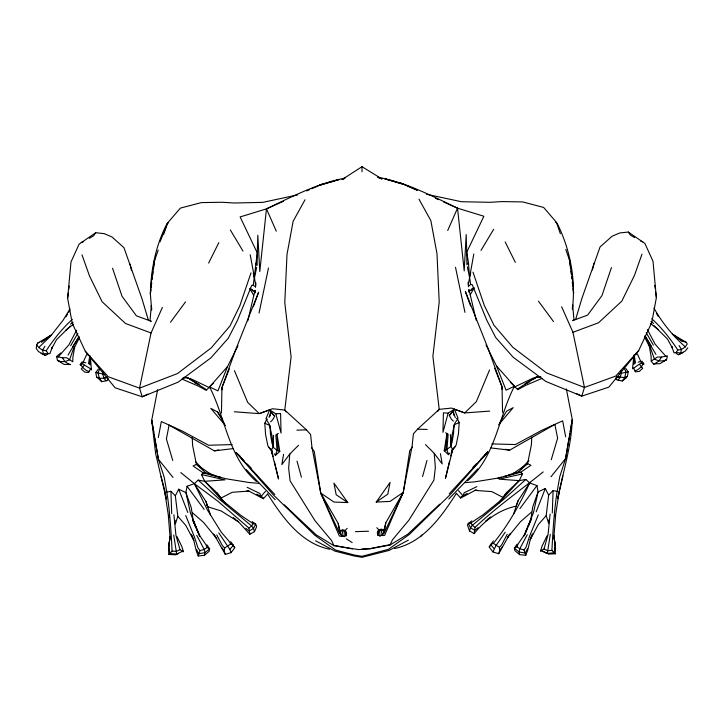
<?xml version="1.0" encoding="UTF-8"?>
<svg xmlns="http://www.w3.org/2000/svg" width="724" height="724" viewBox="0 0 724 724"><rect width="100%" height="100%" fill="white"/><g stroke="black" fill="none" stroke-linecap="round" stroke-linejoin="round"><path stroke-width="1.09" d="M345.592 531.208L345.656 534.81L346.407 535.642L346.633 533.009L345.248 530.475L342.624 529.823L339.963 530.683L338.217 523.488L320.741 493.071L311.954 447.251L310.587 434.509L306.451 429.857L284.776 410.056L272.468 408.752L259.319 413.621L234.286 411.775M221.453 413.069L221.942 387.621L235.626 349.882L258.613 292.197L253.409 306.614M90.31 357.566L90.066 364.86L90.41 356.778M273.554 435.296L273.138 447.197L271.093 450.355L267.889 445.884L265.545 434.391L264.812 423.25L266.432 419.839L269.228 424.056L271.989 435.803L273.138 447.197L277.075 450.418L279.79 451.459L275.455 455.36L274.324 453.758M552.294 512.918L553.082 490.61L557.163 491.415C554.086 510.954 552.946 530.764 551.905 550.403L555.217 553.969L555.48 548.249L553.996 535.697L555.724 514.158L559.181 491.596M164.819 492.284L168.276 514.836L170.004 536.384L168.52 548.937L168.782 554.656L172.095 551.091L176.312 551.398L180.005 549.715L183.453 551.625L182.258 551.625M531.76 437.052L531.398 444.744L527.588 463.677L518.574 471.831L512.864 474.003M543.181 471.912C520.466 490.401 496.293 507.189 475.053 527.389L474.175 533.597L469.505 530.936L467.423 524.873L468.328 523.425L471.822 520.936M493.334 540.909L489.225 547.036L492.872 551.923L498.691 553.724L499.678 550.557L502.221 546.928M633.591 356.878C632.957 373.548 629.093 369.837 641.518 362.996L643.5 363.403L644.07 364.027L643.156 364.516M501.904 389.186L502.058 386.933L488.374 349.203L465.387 291.519L470.591 305.935M311.628 447.731L314.243 451.405L320.741 493.071L339.764 533.534L339.963 530.683M345.086 178.113C317.193 183.389 291.863 196.756 266.468 208.865L259.789 271.591L257.816 235.264L257.264 252.893L253.273 285.229L255.083 286.586M254.839 292.433L254.993 290.324L247.78 320.922M340.389 530.864L340.208 533.407L341.628 535.86L344.217 536.593L346.407 535.642M449.676 453.07L448.545 454.672L444.21 450.771L445.812 450.047L446.989 433.549L445.685 432.735M548.901 519.714L548.629 523.298L546.186 515.642L548.665 495.116L545.299 488.519L538.077 491.886L532.755 506.918L530.565 521.389M342.796 530.384L340.723 531.289L340.542 533.57L341.782 535.751L344.217 536.593M298.514 445.296L289.763 454.066L288.65 468.202L290.098 480.826L315.067 520.8L331.556 540.538L334.036 545.751L358.579 549.588L370.679 548.647L389.964 545.063L407.874 534.149L439.721 504.194M572.322 309.401C576.042 280.061 570.295 249.581 557.1 223.227L555.335 221.96M230.666 541.588L234.775 547.724L231.128 552.602L225.309 554.412L224.322 551.236L224.594 548.023L222.331 545.543L216.757 534.9M345.982 535.47L346.19 533.154L344.787 530.873M572.358 308.071L572.657 304.75L573.987 320.053L572.729 320.614L587.616 315.112L601.961 295.618L611.454 267.545M554.919 516.755L555.118 514.565M255.011 292.93L255.21 290.713M255.509 287.392L255.916 282.966M253.273 285.229L251.816 285.256L237.246 320.841L228.295 338.208L210.865 357.9L178.149 382.136L142.203 396.806L115.098 387.783L85.269 351.203L72.255 323.302L67.631 298.333L70.997 261.961L79.106 244.133L95.704 232.721L104.247 233.653L111.967 236.965L123.94 247.635L142.004 298.804L148.23 319.682M550.095 514.085L548.077 534.439L543.995 549.027L540.547 550.937L541.742 550.937M554.729 547.597L554.204 552.837L547.335 553.362L541.163 550.439M469.505 530.936L470.491 527.769L472.365 525.307L505.37 497.922L525.832 479.433L529.669 482.944L536.946 485.587L538.077 491.886L533.47 512.619L524.882 534.167L518.303 543.624L516.846 546.783L514.375 548.177L514.855 550.602L519.551 554.62L525.769 555.29L527.751 550.149L530.203 539.679L532.792 533.697M625.69 368.353L628.197 371.828L627.427 376.299L626.169 378L622.224 381.005L616.595 379.738L615.69 377.892M379.946 535.669L379.602 530.194L381.023 529.778L382.218 535.063L379.783 535.914L377.593 534.955L377.367 532.321L378.752 529.796L381.376 529.135L384.037 529.995L385.783 522.819L403.259 492.383L412.047 446.563L413.413 433.83L417.549 429.178L439.224 409.368L451.532 408.065L464.681 412.933L489.714 411.096M150.918 289.473L150.366 293.926L151.678 310.089M151.189 287.247L151.741 282.803M152.158 279.464L152.438 277.238M152.71 275.02L153.126 271.681M153.398 269.455L154.646 259.445L151.66 279.482L150.366 293.926C150.863 269.835 155.732 245.391 166.9 223.915L168.665 222.639M67.631 298.333L68.346 292.758M68.78 289.41L69.214 286.061M168.52 548.937L170.14 536.375L168.448 549.045M547.335 553.362L550.285 534.403M103.134 371.376L102.727 374.281L104.03 378.263L105.985 380.824L107.405 380.417L108.31 378.58M50.463 335.538L41.413 342.117L51.694 334.832L37.684 343.04L36.761 344.687L36.2 348.497L38.634 351.674L45.567 355.421L47.865 354.117M412.372 447.043L409.757 450.726L403.259 492.383L384.236 532.855L385.783 522.819M468.347 284.487L473.795 254.006M444.21 450.771L446.989 433.549L448.156 434.328L446.925 449.731L448.545 454.672M88.473 363.819L89.894 355.466M569.118 437.984L565.589 458.591L559.797 476.573L557.163 491.415M569.489 435.812L569.86 433.64M570.231 431.477L572.277 419.54L566.358 388.951M283.582 454.337L281.826 464.609L289.763 454.066M211.137 474.682L205.426 472.519L203.363 472.989L201.444 474.555L224.983 479.849L204.774 481.315L198.168 480.112L194.331 483.623L187.054 486.275L185.923 492.573L190.53 513.307L199.118 534.855L205.697 544.312L207.155 547.471L209.625 548.864L209.145 551.281L204.449 555.308L198.231 555.978L196.249 550.837L193.797 540.366L191.208 534.375M450.799 455.921L452.247 449.378M575.77 318.994L581.996 298.125L600.06 246.956L612.033 236.277L619.753 232.965L628.296 232.042L644.894 243.445L653.003 261.274L656.369 297.645L651.745 322.614L638.731 350.516L608.902 387.105L581.797 396.128L545.851 381.458L513.135 357.213L495.705 337.52L486.754 320.153L472.184 284.577L470.727 284.541L468.917 285.899M158.312 437.558L161.334 421.531L181.941 430.88L208.621 445.251L232.123 444.581M492.872 551.923L496.04 545.57L505.243 532.176M256.64 267.491L254.486 277.862L255.653 285.175M259.047 313.049L268.495 267.989M162.375 307.419L151.054 332.977L139.542 388.136L142.203 396.806L147.877 394.109M592.467 269.907L593.952 263.301M451.45 453.749L452.518 449.07L455.07 446.853M453.025 448.455L445.45 478.329L449.523 461.26M562.901 476.003L557.724 498.384C563.055 472.202 571.336 446.527 572.277 419.54L565.589 458.591L550.973 476.799M157.642 389.639L151.723 420.228L155.624 453.505L166.276 499.071L165.298 492.329L161.099 476.691M90.527 368.697L88.762 372.498L84.762 372.163L81.287 368.941L84.446 365.122L90.527 368.697L91.432 369.946L90.41 357.556M448.156 413.16L442.952 432.355L443.414 412.834L448.156 413.16L454.382 409.214L464.681 412.933L476.356 401.648L489.551 369.991M422.572 476.546L426.97 460.464M470.745 272.858L469.514 277.183L470.727 284.541M551.245 459.776L557.616 438.246L554.892 424.427L509.615 450.165L490.972 447.948M269.925 416.327L270.514 414.445M193.435 522.076L191.245 507.605L185.923 492.573L178.701 489.207L175.335 495.795L177.814 516.33L175.371 523.986L175.099 520.393M540.547 550.937L542.258 545.615L547.045 535.86M618.015 380.136L619.97 377.575L621.273 373.593L620.866 370.688M275.455 455.36L277.075 450.418L275.844 435.006L278.315 433.423M341.782 535.751L342.977 530.466L344.398 530.882L344.054 536.357M251.011 272.839L239.78 305.917L229.997 325.954L211.245 347.882L177.489 373.566L139.542 388.136L108.247 376.752L85.269 351.203M269.038 417.386L270.776 412.218L274.686 416.191L272.649 419.82L270.577 421.83M486.012 344.986L496.465 365.873L514.429 386.236C498.275 417.513 495.768 456.744 467.559 480.772M74.192 346.751L69.522 359.891L64.979 361.602L60.074 361.557L57.44 360.335L56.59 356.552L60.744 352.959M513.461 514.366L518.094 500.727L529.669 482.944C519.877 504.393 508.275 525.153 493.334 543.353L490.465 544.421L494.166 548.674M153.877 262.631L158.212 250.088M163.633 234.422L167.615 222.929L180.376 208.114L201.372 202.602L222.06 202.268L233.906 203.001L262.64 202.385L297.609 194.919M456.283 493.225L460.663 498.049L461.125 496.718L467.17 493.487M642.007 254.133L634.468 275.373L621.844 301.103L598.531 322.777L572.946 332.289L584.458 387.449L581.797 396.128L576.123 393.431M518.094 500.727L516.176 506.112C499.27 509.796 484.799 520.212 474.175 533.597M528.547 526.067L531.244 518.746M389.964 545.063L392.444 539.851L408.933 520.122L433.902 480.148L435.35 467.514L434.237 453.378L425.486 444.608M536.194 511.823L545.299 488.519M237.988 345.674L227.535 366.561L217.933 390.879L209.571 386.915L206.25 390.372L198.421 386.118L181.923 379.05M229.327 368.941L221.942 387.621L222.096 389.865M160.049 241.789L167.615 222.929M538.276 514.873L529.543 536.321L526.086 547.063L524.004 549.959L525.769 555.29M524.167 535.724L531.19 518.665L524.113 535.76M207.155 547.471L204.204 549.426L199.996 550.638L198.231 555.978M233.3 517.922L238.486 521.823L249.825 534.285L254.495 531.624L256.658 526.574L255.672 524.113L252.178 521.615M447.704 230.513L457.532 208.177L483.876 216.259L466.736 252.205L466.926 264.731L468.446 262.658L466.736 252.205L466.184 234.576L464.211 270.903L457.532 208.177C431.839 195.933 406.191 182.376 377.919 177.262M99.74 368.896L98.03 372.742L99.279 378.227L101.776 381.684L105.985 380.824M530.457 538.529L532.212 534.565M525.534 532.665L526.909 529.588M80.844 365.204L79.93 364.706L82.482 363.674L86.654 354.552L88.301 355.022M498.655 503.153L519.226 480.636L522.556 473.876L520.637 472.301L518.574 471.831M527.28 534.656L519.796 548.738L519.027 551.978L519.551 554.62M208.639 263.065L218.838 242.621M79.459 337.574L74.635 347.212L72.898 357.077L72.78 361.792L66.617 357.719L62.454 357.774L56.59 356.552M377.593 534.955L378.344 534.122L378.408 530.52M527.407 548.828L525.28 553.036L519.027 551.978L514.375 548.177L517.063 544.176M507.243 534.212L501.669 544.855L499.406 547.335L499.678 550.557M76.617 330.225L68.843 344.905L58.146 356.995M530.203 539.679L538.24 524.674L546.186 515.642M379.213 530.194L377.81 532.466L378.019 534.792M450.518 445.432L452.011 442.717L453.586 433.115L453.948 424.861L459.188 422.572L457.568 419.16L454.772 423.368L452.011 435.124L450.862 446.518L452.907 449.667L456.111 445.197L458.455 433.703L459.188 422.572L458.545 422.327M305.021 199.761L293.148 221.218L287.012 254.359L284.785 302.695L291.111 356.878L284.776 410.056L286.089 411.893M68.056 355.068L79.079 336.443M382.218 535.063L383.458 532.891L383.277 530.611L381.204 529.697M70.644 345.764L77.803 333.357M65.92 316.886L67.585 314.044M68.699 312.153L69.803 310.252M499.632 422.934L506.538 411.214L513.198 407.666L498.537 424.888M44.942 346.208L42.58 350.181L43.304 353.683L49.956 353.593L52.255 347.031L51.666 348.642L56.481 339.755L70.201 326.135M470.292 294.605L474.329 287.799M481.007 250.404L493.65 229.3M70.029 308.822L63.16 320.144L50.209 336.56L38.68 347.547L36.761 344.687M72.798 346.651L78.635 337.321M456.346 493.415C441.477 516.664 423.205 542.548 394.499 548.548M498.691 553.724L509.633 534.267M656.541 363.267L653.41 363.864L659.953 363.701L666.56 359.656L667.41 355.864L661.546 357.086L659.021 360.914L655.22 363.584L653.41 363.864L651.22 361.113L651.102 356.398L649.365 346.534L644.541 336.886M95.704 232.721L93.704 235.734L89.351 238.305M38.68 347.547L42.58 350.181L46.191 350.724C53.676 339.357 62.237 328.524 72.31 319.347M245.907 528.33L249.11 531.054L253.509 528.448L255.672 524.113L253.165 523.696L251.635 525.995L248.947 528.077L249.825 534.285M653.799 325.447L667.519 339.067L672.334 347.954L671.745 346.353L674.044 352.914L676.071 352.498L677.809 350.036L681.42 349.493L685.32 346.859L687.239 344.009L686.316 342.352L672.306 334.144L682.587 341.429L673.537 334.859M82.093 361.828L80.5 364.091L82.672 367.484L86.283 370.462L89.034 371.484M510.447 533.353L507.252 537.896L520.502 521.687L531.579 512.067M376.218 502.076L390.091 482.437L387.802 494.13L376.218 502.076L390.055 501.415L403.259 492.383L384.625 535.389L382.634 535.606M437.911 411.205L439.224 409.368L432.889 356.28L439.215 302.098L436.988 253.762L430.852 220.612L418.979 199.163M101.776 381.684L96.573 376.978L95.803 372.507L98.31 369.041M525.832 479.433L519.226 480.636L506.854 492.293L503.126 497.46L491.813 491.614L474.944 490.383L477.116 490.139M622.224 381.005L624.721 377.539L625.97 372.055L624.26 368.217M170.511 322.225L185.552 301.836M519.877 508.664L536.946 485.587M204.449 555.308L204.973 552.656L204.204 549.426L196.72 535.335M471.939 288.84L470.582 290.632L473.614 287.573M489.225 547.036L491.958 543.434M498.528 503.153L506.854 492.293M687.8 347.819L685.366 350.986L678.433 354.733L676.135 353.43M420.535 536.71L421.911 534.982M453.423 421.151L451.351 419.142L449.314 415.504L454.382 409.214L458.048 418.146L456.446 418.562M345.248 530.475L347.185 528.339M231.128 552.602L229.834 549.362L233.535 545.109L230.666 544.032L229.001 541.199L221.146 532.049L207.345 509.832L194.331 483.623L180.819 472.591M265.509 491.297L260.921 496.537L256.83 494.166M256.441 481.46C228.232 457.423 225.725 418.201 209.571 386.915L227.535 366.561M484.474 455.016L487.795 452.057L450.726 494.112L409.295 534.457L388.453 549.344L362 556.294L354.054 554.982L335.547 550.032L314.705 535.145L273.274 494.791L236.205 452.735L240.359 456.437M638.731 350.516L615.753 376.064L584.458 387.449L546.511 372.878L512.755 347.203L494.003 325.266L484.22 305.238L472.989 272.161M248.178 490.7L263.337 498.727L267.717 493.913M449.197 493.849L487.795 452.057L485.361 454.301M651.22 361.113L657.383 357.032L661.546 357.086M520.882 469.107L528.918 460.509M448.817 498.99L477.867 468.799M472.799 467.405L476.745 463.369M480.691 459.324L487.795 452.057M548.665 495.116L553.082 490.61M449.314 415.504L453.224 411.531L455.306 417.73M209.571 386.915L213.562 383.041M478.093 527.642L474.89 530.366L470.491 527.769L468.328 523.425L470.835 523.009L483.143 514.683L502.546 498.908M230.666 544.032L224.594 548.023M65.703 330.334L73.586 324.135M485.514 521.144L490.7 517.235M533.009 379.611L536.629 376.896L539.941 376.589M487.904 519.099L490.528 517.162M70.418 324.171L73.07 322.243M512.836 473.731L527.588 463.677L530.936 465.27L520.637 472.301L498.049 478.066L474.844 481.831L464.926 482.664M377.964 177.543L382.028 179.018L362 166.683L341.972 179.624L344.009 178.882M517.524 388.978L536.629 376.896L540.9 376.969M460.663 498.049L475.822 490.021M476.863 486.628L464.138 492.791L463.079 495.849L458.491 490.619M408.399 540.104L389.087 550.421L362 557.317L354.036 555.969L334.913 551.109L315.601 540.783M178.566 553.444L175.796 554.819L168.792 554.43M514.366 387.078L533.244 378.064L537.661 377.331M542.077 378.362L525.579 385.43L517.75 389.693L514.429 386.236L506.067 390.2L496.465 365.873M169.271 548.285L169.796 553.516L176.665 554.041L182.837 551.127M664.27 360.715L666.56 359.656L663.926 360.878L659.021 360.914L654.478 359.213L649.808 346.072M627.427 376.299L624.721 377.539L616.975 376.887M255.554 263.346L257.074 265.409L257.264 252.893L240.124 216.938L266.468 208.865L283.546 201.218M678.433 354.733L682.931 352.751M306.704 190.928L309.682 189.625M311.754 188.711L323.881 183.38M96.573 376.978L99.279 378.227L104.03 378.263L107.034 377.005M512.8 474.012L515.461 472.953M529.063 382.263L525.009 383.874L536.629 376.896L539.914 377.213M265.455 423.006L264.812 423.25L270.052 425.549L270.414 433.803L271.989 443.405L273.482 446.12M633.473 368.009L634.966 370.806L637.717 369.774L641.328 366.797L643.5 363.403L641.907 361.14M508.221 475.125L515.551 472.555M37.684 343.04L39.621 342.425M81.251 242.45L83.332 241.807M638.197 362.145L640.731 361.412L641.518 362.996M635.699 354.335L637.346 353.873L640.731 361.412M445.812 450.047L450.862 446.518L450.446 434.608M379.783 535.914L382.372 535.172L383.792 532.728L383.611 530.176M497.994 478.093L501.207 477.234M503.343 476.654L506.556 475.795M508.701 475.225L511.913 474.365M379.023 530.258L381.322 529.687M371.539 548.285L389.485 544.765M104.03 378.263L107.025 377.575M522.556 473.876L499.017 479.161L519.226 480.636M172.755 460.464L166.384 438.925L169.108 425.115L214.385 450.853L218.711 449.957M172.095 551.091C171.054 531.452 169.914 511.642 166.837 492.103L170.918 491.288L175.335 495.795M491.877 443.903L515.379 444.563L542.059 430.192L562.666 420.843L565.688 436.88M214.385 450.853L233.028 448.627M628.197 371.828L619.038 373.756M370.679 548.647L362 549.073M184.086 377.901L187.371 377.584L198.991 384.562L194.937 382.951M551.905 550.403L547.688 550.72L543.995 549.027M275.844 413.847L280.586 413.522L281.048 433.043L275.844 413.847L269.618 409.902L259.319 413.621L247.644 402.327L234.449 370.67M548.204 554.131L555.208 553.742M368.516 531.235L355.484 531.642M296.84 430.137L306.451 429.857M183.1 377.656L187.371 377.584L206.476 389.657M67.459 363.955L70.59 364.552L64.047 364.389L57.44 360.335L59.73 361.403M417.549 429.178L427.16 429.45M347.782 502.565L336.198 494.773L333.909 483.071L347.782 502.565L333.945 502.049L320.741 493.071L339.375 536.059L341.366 536.285M104.962 374.444L95.803 372.507M259.074 483.351L249.156 482.51L225.951 478.754L203.363 472.989L193.064 465.957L196.412 464.365L211.164 474.419M185.181 377.394L187.371 377.584L184.059 377.276M676.071 352.498L680.696 352.995L681.42 349.493L679.058 345.52M246.884 490.827L249.056 491.071L232.187 492.302L220.874 498.148L217.146 492.981L204.774 481.315L201.444 474.555M70.59 364.552L68.78 364.272L64.979 361.602L62.454 357.774M334.515 545.444L352.461 548.928M187.444 378.2L190.756 378.752L209.634 387.756M505.289 449.269L509.615 450.165M426.391 194.24L461.36 201.706L490.094 202.313L501.94 201.58L522.628 201.915L543.624 207.435L556.385 222.241L560.367 233.734M342.678 530.366L344.977 530.945M267.554 419.241L265.952 418.834L269.618 409.902L274.686 416.191M212.087 475.044L215.3 475.903M217.444 476.483L220.657 477.342M83.269 362.1L85.803 362.833M524.004 549.959L519.796 548.738L516.846 546.783M404.254 184.52L384.878 178.846L404.254 184.52L417.332 190.267L400.119 182.692M640.668 241.119L642.749 241.771M206.711 504.981L207.824 506.791L221.209 510.99L238.486 521.823M683.411 341.429L686.316 342.352M329.501 549.235C300.795 543.235 282.523 517.352 267.654 494.094M208.449 473.234L221.01 477.65M151.054 332.977L125.469 323.465L102.156 301.79L89.532 276.052L81.993 254.812M208.539 473.641L211.2 474.691M616.966 376.317L619.97 377.575M41.069 353.43L45.567 355.421M435.432 198.286L438.445 199.634M443.468 201.878L457.532 208.177M542.665 551.389L546.358 553.217M499.406 547.335L493.334 543.353M222.603 419.305L217.462 411.902L210.802 408.354L225.463 425.576M247.137 487.315L259.862 493.478L260.921 496.537L262.875 497.406L263.337 498.727M634.649 237.617L630.296 235.047L628.296 232.042M334.036 545.751L316.126 534.828L284.279 504.872M346.271 538.837L352.163 542.575M248.947 528.077L218.005 501.316L194.331 483.623L205.906 501.415L207.824 506.791M650.93 321.556L653.582 323.483M82.482 363.674L84.446 365.122M233.472 517.85L235.219 519.144M475.053 527.389L472.365 525.307L470.835 523.009M650.414 323.447L658.297 329.655M221.453 499.596L240.857 515.37L253.165 523.696M268.93 447.541L271.482 449.749L272.55 454.437L271.753 450.057M192.421 512.755L203.498 522.375L216.748 538.584L213.553 534.041M651.691 318.66C661.763 327.836 670.324 338.669 677.809 350.036M205.426 472.519L196.412 464.365L192.602 445.423L192.24 437.73M198.168 480.112L218.63 498.61L251.635 525.995L253.509 528.448L254.495 531.624M274.812 494.537L236.205 452.735L238.639 454.989M685.32 346.859C672.786 335.827 662.134 322.723 653.971 308.143M510.438 382.363L514.429 386.236M250.386 288.261L253.418 291.31L252.061 289.519M236.205 452.735L244.097 460.817M247.255 464.048L251.201 468.093M246.133 469.487L275.183 499.678M195.815 461.975L203.118 469.786M376.815 527.687L378.752 529.796M204.774 481.315L225.354 503.841M665.854 356.308L655.157 344.217L647.383 329.538M177.814 516.33L185.76 525.362L193.797 540.366M173.027 477.487L158.411 459.278L151.723 420.228L153.769 432.156M217.146 492.981L225.472 503.841M232.042 544.122L234.775 547.724M639.554 364.434L642.713 368.263L639.238 371.484L635.238 371.819L634.966 370.806M434.237 453.378L442.174 463.921L440.418 453.658M538.448 301.157L553.489 321.537M187.054 486.275L204.123 509.343M199.996 550.638L197.914 547.751L194.457 537L185.724 515.551M214.367 534.955L225.309 554.412M46.191 350.724L47.929 353.185M221.779 547.606L224.322 551.236M206.937 544.855L209.625 548.864L204.973 552.656L198.72 553.724L196.593 549.507M218.757 532.855L229.834 549.362M645.365 336.633L655.944 354.38M644.921 335.764L651.202 345.963M230.35 229.988L242.993 251.092M249.671 288.487L253.708 295.283M217.462 411.902L224.368 423.621M656.415 313.356L658.08 316.198M646.197 332.678L653.356 345.086M505.162 241.934L515.361 262.387M176.955 536.547L181.742 546.294L183.453 551.625M195.263 526.176L196.177 528.23M197.091 530.276L198.467 533.353M191.788 535.253L193.543 539.208M561.625 306.741L572.946 332.289M648.604 343.8L649.926 346.805M266.468 208.865L276.297 231.191M199.887 536.448L192.819 519.352L199.833 536.412M494.673 368.254L502.058 386.933L502.546 412.381M178.701 489.207L187.806 512.501M192.982 520.466L194.168 523.606M192.756 519.434L195.453 526.755M565.788 249.409L570.123 261.943M205.906 501.415L210.539 515.054M112.546 268.224L122.039 296.306L136.383 315.8L151.271 321.302L150.013 320.732L151.343 305.438L151.642 308.759M453.486 413.757L454.075 415.639M253.255 273.545L254.486 277.862L250.205 254.694M297.03 461.152L301.428 477.234M272.369 453.369L273.201 456.609M271.464 450.129L272.55 454.437M274.477 461.939L278.55 479.016L270.975 449.133M476.22 320.234L469.007 289.645L469.161 291.745M130.048 263.979L131.533 270.595M180.005 549.715L175.923 535.126L173.905 514.773M455.505 267.301L464.953 312.361M467.36 266.803L469.514 277.183L468.446 262.658M166.837 492.103L164.203 477.261L158.411 459.278L154.882 438.672M154.14 434.328L154.511 436.5M634.106 354.778L635.527 363.14M279.79 451.459L277.011 434.237L278.188 450.735M338.217 523.488L339.764 533.534M173.715 535.081L176.665 554.041M555.552 548.367L553.86 535.688L555.48 548.249M654.786 285.374L655.22 288.722M655.654 292.071L656.369 297.645M570.602 268.776L569.354 258.767L572.34 278.794L573.634 293.238L573.082 288.786M570.874 270.993L571.29 274.333M571.562 276.559L571.842 278.785M572.259 282.116L572.811 286.568M468.084 282.288L468.491 286.713M468.79 290.025L468.989 292.243M168.882 515.253L169.081 517.434M384.037 529.995L384.236 532.855M633.591 356.099L633.934 364.181L633.69 356.878M170.918 491.288L171.706 513.606M362 166.683L362 171.751M331.185 181.842L319.746 185.208L339.122 179.534L331.185 181.842"/></g></svg>
